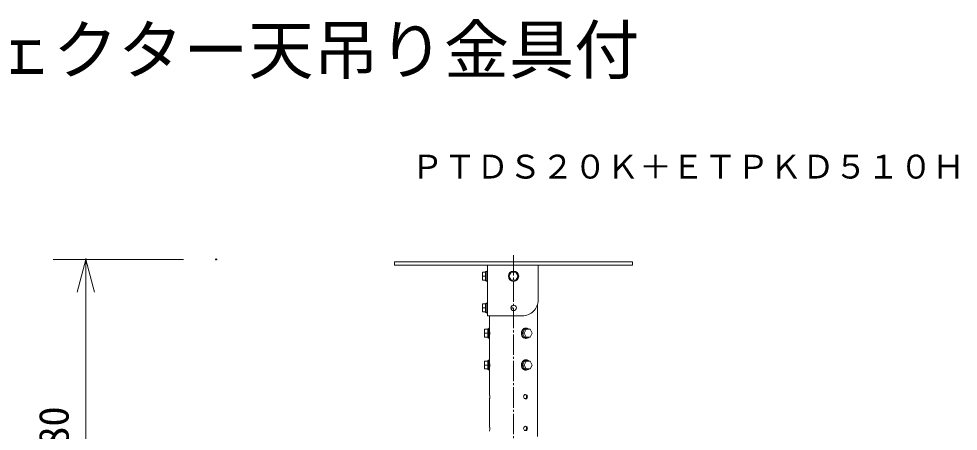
# Model space of a CAD drawing. Units: millimetres, scale not verified. Extents: x -63 to 62, y -56 to 57.
# Drawn here: x -1.6 to 56.1, y 31.5 to 56.8 of the extents above; entities that cross this region are included whole.
import ezdxf
from ezdxf.enums import TextEntityAlignment as Align

# ---------------------------------------------------------------- set-up
doc = ezdxf.new("R2010")
doc.units = ezdxf.units.MM
doc.header["$LTSCALE"] = 0.125
doc.header["$PDMODE"] = 32
doc.header["$PDSIZE"] = 0.0625
doc.linetypes.add('USER1', pattern=[13, 10, -1, 1, -1])
for name, color, linetype, lineweight in [('0-0_0', 7, 'Continuous', 18), ('0-6_SUNPO', 7, 'Continuous', 18), ('0-8_S1', 1, 'Continuous', 18), ('0-9_KIJUN', 7, 'USER1', 18)]:
    doc.layers.add(name, color=color, linetype=linetype, lineweight=lineweight)
for name, color, linetype in [('0-2_DEFPOINTS', 7, 'Continuous'), ('0-4_MOJI1', 7, 'Continuous'), ('0-7_TOUROKU', 7, 'Continuous')]:
    doc.layers.add(name, color=color, linetype=linetype)
doc.styles.add('ＭＳ ゴシック', font='')
doc.styles.get('ＭＳ ゴシック').set_extended_font_data('MS Gothic')

# ---------------------------------------------------------------- blocks, each defined once
blk = doc.blocks.new('_OPEN30')
at = {"layer": '0-0_0'}
blk.add_line((0, 0), (-1, 0), dxfattribs=at)
blk.add_lwpolyline([(-1, 0.26795), (0, 0), (-1, -0.26795)], dxfattribs=at)
blk = doc.blocks.new('D5')
at = {"layer": '0-2_DEFPOINTS'}
for p in [(2.4681, 40.4449), (10.4681, 40.4449), (10.4681, 12.4449)]:
    blk.add_point(p, dxfattribs=at)
at = {"layer": '0-6_SUNPO'}
for p, q in [((8.4681, 40.4449), (0.4681, 40.4449)), ((2.4681, 14.4449), (2.4681, 38.4449)), ((8.4681, 12.4449), (0.4681, 12.4449))]:
    blk.add_line(p, q, dxfattribs=at)
at = {"layer": '0-6_SUNPO', "xscale": 2, "yscale": 2}
for p, rotation in [((2.4681, 40.4449), 90), ((2.4681, 12.4449), 270)]:
    blk.add_blockref('_OPEN30', p, dxfattribs=dict(at, rotation=rotation))
at = {"layer": '0-6_SUNPO', "style": 'ＭＳ ゴシック'}
blk.add_text('560～680', height=1.833, rotation=90, dxfattribs=at).set_placement((1.9681, 21.4449), align=Align.BOTTOM_LEFT)

msp = doc.modelspace()

# ---------------------------------------------------------------- linework, layer by layer
at = {"layer": '0-8_S1'}
for p, q in [((27.1795, 41.6784), (27.1795, 38.5619)), ((30.2959, 41.6784), (30.2959, 39.5358)), ((36.0906, 41.6784), (36.0906, 41.8732)), ((26.8727, 40.9966), (26.8727, 41.2401)), ((27.0675, 41.2401), (26.8727, 41.2401)), ((26.8727, 40.7532), (26.8727, 40.9966)), ((27.0675, 40.9966), (26.8727, 40.9966)), ((27.0675, 41.2401), (27.0675, 41.2766)), ((27.0675, 41.2766), (27.1405, 41.2766)), ((27.0675, 41.2401), (27.0675, 41.2381)), ((27.0675, 40.9986), (27.0675, 41.2381)), ((27.0675, 40.9986), (27.0675, 40.9966)), ((27.0675, 40.9966), (27.0675, 40.9946)), ((27.0675, 40.7552), (27.0675, 40.9946)), ((27.1405, 40.6801), (27.1405, 41.3132)), ((27.1405, 41.3132), (27.1795, 41.3132)), ((28.6458, 41.2401), (28.5053, 40.9967)), ((28.5053, 40.9967), (28.6458, 40.7532)), ((28.927, 41.2401), (28.6458, 41.2401)), ((29.0675, 40.9966), (28.927, 41.2401)), ((28.927, 40.7532), (29.0675, 40.9966)), ((27.0675, 40.7532), (26.8727, 40.7532)), ((27.0675, 40.7552), (27.0675, 40.7532)), ((27.0675, 40.7167), (27.0675, 40.7532)), ((27.1405, 40.7167), (27.0675, 40.7167)), ((27.1795, 40.6801), (27.1405, 40.6801)), ((28.6458, 40.7532), (28.927, 40.7532)), ((26.8727, 39.0489), (26.8727, 39.2923)), ((27.0675, 39.2923), (26.8727, 39.2923)), ((27.0675, 39.2923), (27.0675, 39.3289)), ((27.0675, 39.3289), (27.1405, 39.3289)), ((27.0675, 39.2923), (27.0675, 39.2903)), ((27.0675, 39.0508), (27.0675, 39.2903)), ((27.1405, 38.7324), (27.1405, 39.3654)), ((27.1405, 39.3654), (27.1795, 39.3654)), ((30.2594, 39.2716), (30.2594, 31.1603)), ((26.8727, 38.8054), (26.8727, 39.0489)), ((27.0675, 39.0489), (26.8727, 39.0489)), ((27.0675, 38.8054), (26.8727, 38.8054)), ((27.0675, 39.0508), (27.0675, 39.0489)), ((27.0675, 39.0489), (27.0675, 39.0469)), ((27.0675, 38.8074), (27.0675, 39.0469)), ((27.0675, 38.8074), (27.0675, 38.8054)), ((27.0675, 38.7689), (27.0675, 38.8054)), ((27.1405, 38.7689), (27.0675, 38.7689)), ((27.1795, 38.7324), (27.1405, 38.7324)), ((29.322, 38.5619), (27.1795, 38.5619)), ((27.3134, 37.6611), (27.3134, 38.5619)), ((27.0056, 37.4906), (27.0056, 37.7341)), ((27.2004, 37.7341), (27.0056, 37.7341)), ((27.2004, 37.7341), (27.2004, 37.7706)), ((27.2004, 37.7706), (27.2734, 37.7706)), ((27.2004, 37.7341), (27.2004, 37.7321)), ((27.2004, 37.4926), (27.2004, 37.7321)), ((27.2004, 37.4926), (27.2004, 37.4906)), ((27.2734, 37.1741), (27.2734, 37.8072)), ((27.2734, 37.8072), (27.3124, 37.8072)), ((27.3124, 37.8072), (27.3124, 37.1741)), ((27.3124, 37.6367), (27.316, 37.6367)), ((29.5551, 37.7341), (29.4333, 37.4906)), ((29.4577, 37.7341), (29.5551, 37.7341)), ((29.5234, 37.8072), (29.5429, 37.8072)), ((29.5429, 37.7706), (29.5794, 37.7706)), ((29.7985, 37.7341), (29.5551, 37.7341)), ((29.9203, 37.4906), (29.7985, 37.7341)), ((27.0056, 37.2472), (27.0056, 37.4906)), ((27.2004, 37.4906), (27.0056, 37.4906)), ((27.2004, 37.2472), (27.0056, 37.2472)), ((27.2004, 37.4906), (27.2004, 37.4886)), ((27.2004, 37.2492), (27.2004, 37.4886)), ((27.2004, 37.2492), (27.2004, 37.2472)), ((27.2004, 37.2106), (27.2004, 37.2472)), ((27.2734, 37.2106), (27.2004, 37.2106)), ((27.3124, 37.1741), (27.2734, 37.1741)), ((27.316, 37.3446), (27.3124, 37.3446)), ((27.3134, 35.7133), (27.3134, 37.3202)), ((29.3359, 37.4906), (29.4333, 37.4906)), ((29.4333, 37.4906), (29.5551, 37.2472)), ((29.5551, 37.2472), (29.4577, 37.2472)), ((29.5429, 37.1741), (29.5234, 37.1741)), ((29.5794, 37.2106), (29.5429, 37.2106)), ((29.5551, 37.2472), (29.7985, 37.2472)), ((29.7985, 37.2472), (29.9203, 37.4906)), ((27.0056, 35.5428), (27.0056, 35.7863)), ((27.2004, 35.7863), (27.0056, 35.7863)), ((27.2004, 35.7863), (27.2004, 35.8228)), ((27.2004, 35.8228), (27.2734, 35.8228)), ((27.2004, 35.7863), (27.2004, 35.7843)), ((27.2004, 35.5448), (27.2004, 35.7843)), ((27.2734, 35.2263), (27.2734, 35.8594)), ((27.2734, 35.8594), (27.3124, 35.8594)), ((27.3124, 35.8594), (27.3124, 35.2263)), ((29.5551, 35.7863), (29.4333, 35.5428)), ((29.4577, 35.7863), (29.5551, 35.7863)), ((29.5234, 35.8594), (29.5429, 35.8594)), ((29.5429, 35.8228), (29.5794, 35.8228)), ((29.7985, 35.7863), (29.5551, 35.7863)), ((29.9203, 35.5428), (29.7985, 35.7863)), ((27.0056, 35.2994), (27.0056, 35.5428)), ((27.2004, 35.5428), (27.0056, 35.5428)), ((27.2004, 35.2994), (27.0056, 35.2994)), ((27.2004, 35.5448), (27.2004, 35.5428)), ((27.2004, 35.5428), (27.2004, 35.5408)), ((27.2004, 35.3014), (27.2004, 35.5408)), ((27.2004, 35.3014), (27.2004, 35.2994)), ((27.2004, 35.2629), (27.2004, 35.2994)), ((27.2734, 35.2629), (27.2004, 35.2629)), ((27.3124, 35.2263), (27.2734, 35.2263)), ((27.3124, 35.6889), (27.316, 35.6889)), ((27.316, 35.3968), (27.3124, 35.3968)), ((27.3134, 33.7655), (27.3134, 35.3724)), ((29.3359, 35.5428), (29.4333, 35.5428)), ((29.4333, 35.5428), (29.5551, 35.2994)), ((29.5551, 35.2994), (29.4577, 35.2994)), ((29.5429, 35.2263), (29.5234, 35.2263)), ((29.5794, 35.2629), (29.5429, 35.2629)), ((29.5551, 35.2994), (29.7985, 35.2994)), ((29.7985, 35.2994), (29.9203, 35.5428)), ((27.3134, 31.8177), (27.3134, 33.4246))]:
    msp.add_line(p, q, dxfattribs=at)
for points in [[(21.4822, 41.8732), (21.4822, 41.6784), (22.4561, 41.6784), (35.1167, 41.6784), (36.0906, 41.6784)], [(36.0906, 41.8732), (35.1167, 41.8732), (22.4561, 41.8732), (21.4822, 41.8732)], [(27.0675, 40.9986), (27.0675, 40.9986), (27.0675, 40.9986)], [(28.7002, 39.0489), (28.6952, 39.0896), (28.6809, 39.1275), (28.658, 39.161)], [(28.658, 38.9368), (28.681, 38.9705), (28.6952, 39.0085), (28.7002, 39.0489)], [(27.3233, 37.4906), (27.3218, 37.5551), (27.3185, 37.6096), (27.3151, 37.6472), (27.3134, 37.6611)], [(29.718, 37.7341), (29.7086, 37.7427), (29.6991, 37.7507), (29.6896, 37.758), (29.6799, 37.7647), (29.6656, 37.7736), (29.6503, 37.7816), (29.6341, 37.7886), (29.6172, 37.7946), (29.5996, 37.7995), (29.5813, 37.8031), (29.5626, 37.8055), (29.5435, 37.8064), (29.524, 37.8058), (29.5043, 37.8035), (29.4845, 37.7996), (29.4647, 37.7938), (29.4449, 37.7862), (29.4252, 37.7765), (29.4058, 37.7647), (29.3874, 37.7513), (29.3704, 37.7365), (29.3547, 37.7205), (29.3405, 37.7035), (29.3277, 37.6857), (29.3162, 37.6671), (29.306, 37.6479), (29.297, 37.6283), (29.2894, 37.6083), (29.283, 37.5883), (29.2778, 37.5682), (29.2738, 37.5482), (29.271, 37.5286), (29.2693, 37.5093), (29.2688, 37.4906)], [(29.3004, 37.4906), (29.3026, 37.5274), (29.3096, 37.5659), (29.3218, 37.605), (29.3397, 37.6433), (29.3639, 37.6795), (29.394, 37.7114), (29.4281, 37.7368), (29.4651, 37.7553), (29.5037, 37.7667), (29.5429, 37.7706)], [(29.3359, 37.4906), (29.3369, 37.4926), (29.4567, 37.7321), (29.4577, 37.7341)], [(29.6992, 37.7341), (29.659, 37.7547), (29.6128, 37.7672), (29.5628, 37.7694), (29.511, 37.7591), (29.4596, 37.7341)], [(27.3173, 37.3577), (27.3152, 37.3361), (27.3139, 37.3235), (27.3135, 37.3204), (27.3142, 37.3273), (27.316, 37.3449), (27.3184, 37.3722), (27.3207, 37.407), (27.3225, 37.4472), (27.3233, 37.4906)], [(29.2688, 37.4906), (29.2767, 37.4181), (29.3013, 37.3432), (29.344, 37.2734), (29.4058, 37.2165), (29.4796, 37.183), (29.5531, 37.1752), (29.6215, 37.1881), (29.6799, 37.2165), (29.718, 37.2472)], [(29.5429, 37.2106), (29.5037, 37.2145), (29.4651, 37.2259), (29.4281, 37.2445), (29.394, 37.2699), (29.3639, 37.3018), (29.3397, 37.338), (29.3217, 37.3763), (29.3096, 37.4154), (29.3026, 37.4539), (29.3004, 37.4906)], [(29.4577, 37.2472), (29.4567, 37.2492), (29.3369, 37.4886), (29.3359, 37.4906)], [(29.4597, 37.2472), (29.5111, 37.2221), (29.5628, 37.2118), (29.6128, 37.2141), (29.659, 37.2266), (29.6991, 37.2472)], [(29.718, 35.7863), (29.7086, 35.7949), (29.6991, 35.8029), (29.6896, 35.8102), (29.6799, 35.817), (29.6656, 35.8258), (29.6503, 35.8338), (29.6341, 35.8408), (29.6172, 35.8468), (29.5996, 35.8517), (29.5813, 35.8554), (29.5626, 35.8577), (29.5435, 35.8586), (29.524, 35.858), (29.5043, 35.8557), (29.4845, 35.8518), (29.4647, 35.846), (29.4449, 35.8384), (29.4252, 35.8287), (29.4058, 35.817), (29.3874, 35.8035), (29.3704, 35.7887), (29.3547, 35.7727), (29.3405, 35.7557), (29.3277, 35.7379), (29.3162, 35.7193), (29.306, 35.7001), (29.297, 35.6805), (29.2894, 35.6606), (29.283, 35.6405), (29.2778, 35.6204), (29.2738, 35.6005), (29.271, 35.5808), (29.2693, 35.5615), (29.2688, 35.5429)], [(29.3004, 35.5429), (29.3026, 35.5796), (29.3096, 35.6181), (29.3218, 35.6572), (29.3397, 35.6955), (29.3639, 35.7317), (29.394, 35.7636), (29.4281, 35.789), (29.4651, 35.8076), (29.5037, 35.819), (29.5429, 35.8228)], [(29.3359, 35.5428), (29.3369, 35.5448), (29.4567, 35.7843), (29.4577, 35.7863)], [(29.6992, 35.7863), (29.659, 35.8069), (29.6128, 35.8194), (29.5628, 35.8216), (29.511, 35.8113), (29.4596, 35.7863)], [(27.3233, 35.5429), (27.3218, 35.6073), (27.3185, 35.6618), (27.3151, 35.6994), (27.3134, 35.7133)], [(27.3173, 35.4099), (27.3152, 35.3883), (27.3139, 35.3757), (27.3135, 35.3726), (27.3142, 35.3795), (27.316, 35.3971), (27.3184, 35.4244), (27.3207, 35.4592), (27.3225, 35.4994), (27.3233, 35.5429)], [(29.2688, 35.5429), (29.2767, 35.4703), (29.3013, 35.3954), (29.344, 35.3256), (29.4058, 35.2687), (29.4796, 35.2352), (29.5531, 35.2274), (29.6215, 35.2403), (29.6799, 35.2687), (29.718, 35.2994)], [(29.5429, 35.2629), (29.5037, 35.2667), (29.4651, 35.2781), (29.4281, 35.2967), (29.394, 35.3221), (29.3639, 35.354), (29.3397, 35.3902), (29.3217, 35.4285), (29.3096, 35.4676), (29.3026, 35.5061), (29.3004, 35.5429)], [(29.4577, 35.2994), (29.4567, 35.3014), (29.3369, 35.5409), (29.3359, 35.5429)], [(29.4597, 35.2994), (29.5111, 35.2744), (29.5628, 35.2641), (29.6128, 35.2663), (29.659, 35.2788), (29.6991, 35.2994)], [(27.3233, 33.5951), (27.3216, 33.6616), (27.318, 33.7174), (27.3146, 33.7546), (27.3134, 33.7652), (27.318, 33.7195), (27.3231, 33.6153)], [(27.3173, 33.4621), (27.3152, 33.4405), (27.3139, 33.4279), (27.3135, 33.4248), (27.3142, 33.4317), (27.316, 33.4494), (27.3184, 33.4766), (27.3207, 33.5114), (27.3225, 33.5516), (27.3233, 33.5951)], [(29.4947, 33.725), (29.5301, 33.7066), (29.5568, 33.6764), (29.5737, 33.6381), (29.5796, 33.5951)], [(29.5796, 33.5951), (29.5734, 33.551), (29.556, 33.5126), (29.5292, 33.483), (29.4947, 33.4651)], [(27.3233, 31.6473), (27.3216, 31.7138), (27.318, 31.7697), (27.3146, 31.8068), (27.3134, 31.8174), (27.318, 31.7717), (27.3231, 31.6675)], [(29.4947, 31.7772), (29.5301, 31.7588), (29.5568, 31.7286), (29.5737, 31.6903), (29.5796, 31.6473)], [(27.3173, 31.5144), (27.3152, 31.4927), (27.3139, 31.4801), (27.3135, 31.477), (27.3142, 31.4839), (27.316, 31.5016), (27.3184, 31.5288), (27.3207, 31.5636), (27.3225, 31.6038), (27.3233, 31.6473)], [(29.5796, 31.6473), (29.5734, 31.6032), (29.556, 31.5648), (29.5292, 31.5352), (29.4947, 31.5173)]]:
    msp.add_lwpolyline(points, dxfattribs=at)
for points in [[(29.6358, 33.5951), (29.6306, 33.6355), (29.6159, 33.6715), (29.593, 33.7006), (29.5632, 33.7204), (29.5257, 33.7287), (29.4879, 33.7224), (29.4534, 33.7028), (29.4256, 33.6714), (29.408, 33.6295), (29.4045, 33.584), (29.4147, 33.5414), (29.4362, 33.5049), (29.4668, 33.4776), (29.5042, 33.4629), (29.5398, 33.4625), (29.5714, 33.474), (29.5979, 33.495), (29.6183, 33.5236), (29.6312, 33.5577)], [(29.6358, 31.6473), (29.6306, 31.6877), (29.6159, 31.7237), (29.593, 31.7528), (29.5632, 31.7727), (29.5257, 31.7809), (29.4879, 31.7746), (29.4534, 31.7551), (29.4256, 31.7236), (29.408, 31.6817), (29.4045, 31.6362), (29.4147, 31.5937), (29.4362, 31.5571), (29.4668, 31.5299), (29.5042, 31.5151), (29.5398, 31.5148), (29.5714, 31.5262), (29.5979, 31.5472), (29.6183, 31.5758), (29.6312, 31.6099)]]:
    msp.add_lwpolyline(points, close=True, dxfattribs=at)
for centre, radius in [((28.7864, 40.9967), 0.3165), ((28.7864, 39.0489), 0.1704)]:
    msp.add_circle(centre, radius, dxfattribs=at)
msp.add_arc((29.322, 39.5358), 0.9739, 270, 0.00004, dxfattribs=at)
at = {"layer": '0-9_KIJUN'}
msp.add_line((28.7864, 42.298), (28.7864, 25.6106), dxfattribs=at)

# ---------------------------------------------------------------- block references
at = {"layer": '0-6_SUNPO'}
msp.add_blockref('D5', (0.0504, 1.5783), dxfattribs=at)

# ---------------------------------------------------------------- texts
at = {"layer": '0-4_MOJI1', "style": 'ＭＳ ゴシック'}
msp.add_text('ＤＬＰ方式プロジェクター天吊り金具付', height=2.933, dxfattribs=at).set_placement((-35.5025, 52.5518), align=Align.BOTTOM_LEFT)
at = {"layer": '0-7_TOUROKU', "style": 'ＭＳ ゴシック'}
msp.add_text('ＰＴＤＳ２０Ｋ＋ＥＴＰＫＤ５１０Ｈ', height=1.466, dxfattribs=at).set_placement((22.4974, 46.5518), align=Align.BOTTOM_LEFT)

doc.saveas('drawing.dxf')
